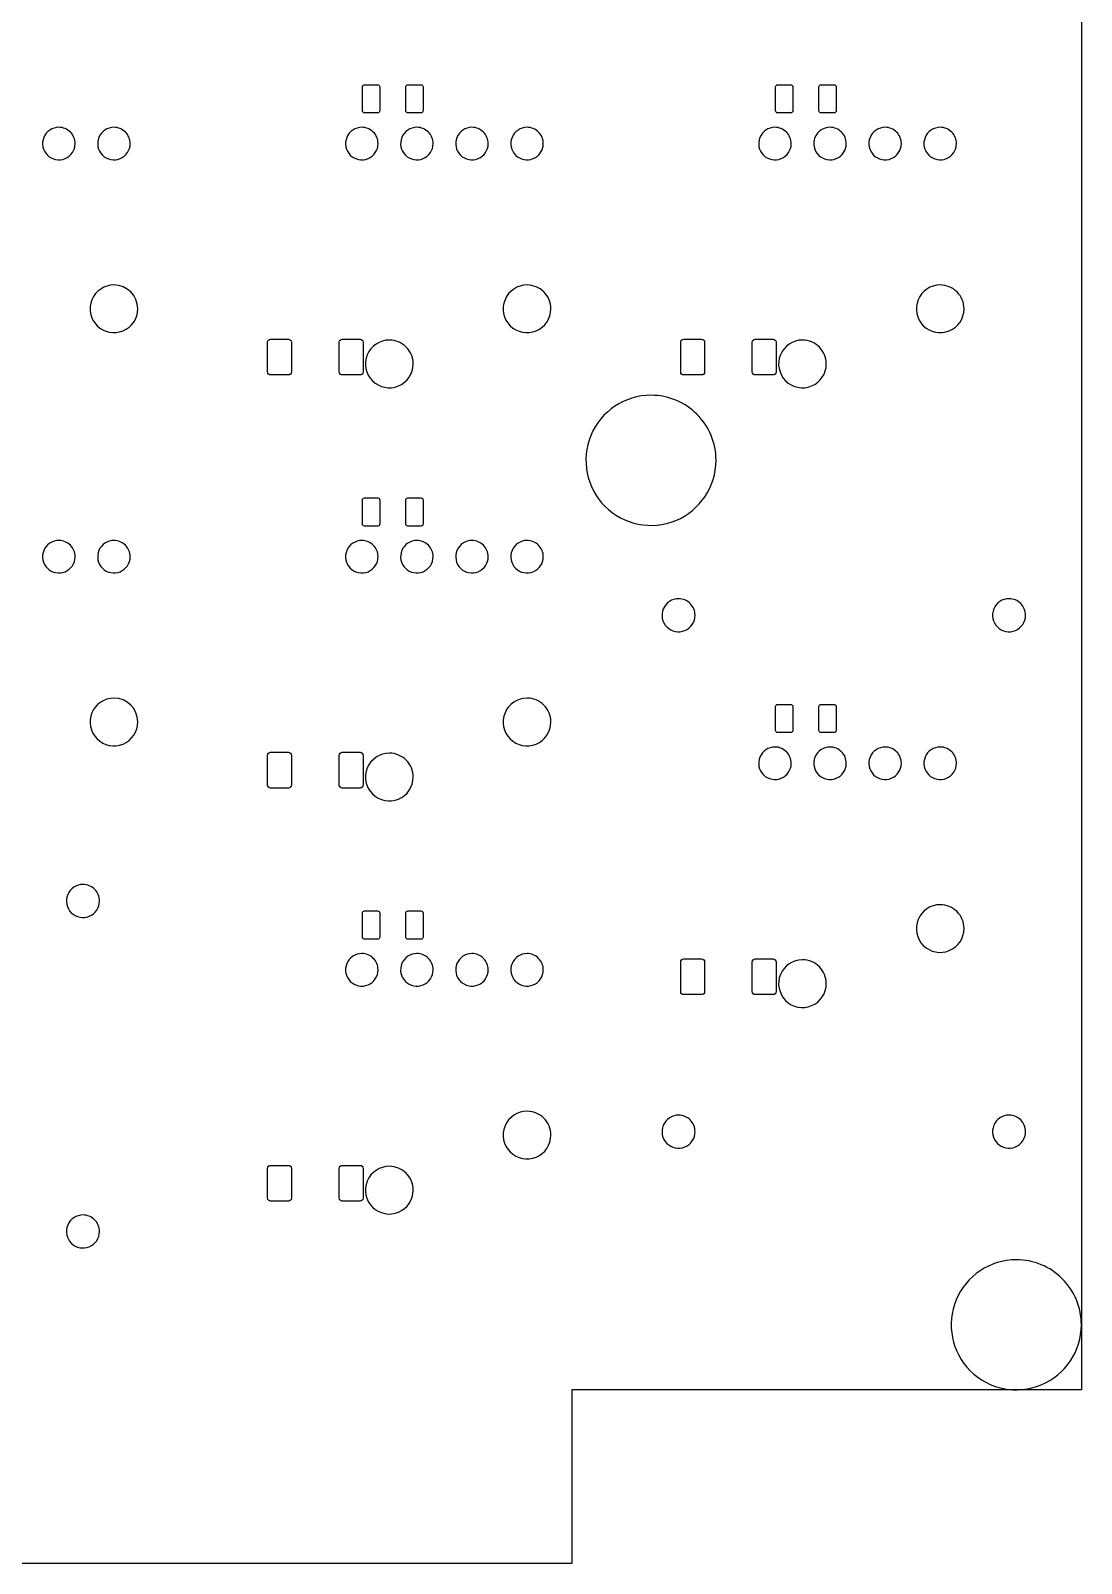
# Model space of a CAD drawing. Extents: x 0 to 449, y -141 to 0.
# Drawn here: x 400.8 to 449.3, y -141.4 to -70.7 of the extents above; entities that cross this region are included whole.
import ezdxf

# ---------------------------------------------------------------- set-up
doc = ezdxf.new("R2010")
doc.units = 0
doc.layers.get('0').update_dxf_attribs({"linetype": 'CONTINUOUS'})

msp = doc.modelspace()

# ---------------------------------------------------------------- linework, layer by layer
at = {"color": 7}
for p, q in [((449.28762, -0.024469), (449.28762, -133.374466)), ((416.13749, -73.293219), (416.14511, -73.254951)), ((416.13749, -74.393219), (416.13749, -73.293219)), ((416.14511, -73.254951), (416.16678, -73.222508)), ((416.16678, -73.222508), (416.19923, -73.200831)), ((416.19923, -73.200831), (416.23749, -73.193219)), ((416.23749, -73.193219), (416.83749, -73.193219)), ((416.83749, -73.193219), (416.87576, -73.200831)), ((416.87576, -73.200831), (416.90821, -73.222508)), ((416.90821, -73.222508), (416.92988, -73.254951)), ((416.92988, -73.254951), (416.93749, -73.293219)), ((416.93749, -73.293219), (416.93749, -74.393219)), ((418.1375, -73.293219), (418.14511, -73.254951)), ((418.1375, -74.393219), (418.1375, -73.293219)), ((418.14511, -73.254951), (418.16679, -73.222508)), ((418.16679, -73.222508), (418.19923, -73.200831)), ((418.19923, -73.200831), (418.2375, -73.193219)), ((418.2375, -73.193219), (418.8375, -73.193219)), ((418.8375, -73.193219), (418.87576, -73.200831)), ((418.87576, -73.200831), (418.90821, -73.222508)), ((418.90821, -73.222508), (418.92988, -73.254951)), ((418.92988, -73.254951), (418.9375, -73.293219)), ((418.9375, -73.293219), (418.9375, -74.393219)), ((435.18749, -73.293219), (435.19511, -73.254951)), ((435.18749, -74.393219), (435.18749, -73.293219)), ((435.19511, -73.254951), (435.21678, -73.222508)), ((435.21678, -73.222508), (435.24923, -73.200831)), ((435.24923, -73.200831), (435.28749, -73.193219)), ((435.28749, -73.193219), (435.88749, -73.193219)), ((435.88749, -73.193219), (435.92576, -73.200831)), ((435.92576, -73.200831), (435.95821, -73.222508)), ((435.95821, -73.222508), (435.97988, -73.254951)), ((435.97988, -73.254951), (435.98749, -73.293219)), ((435.98749, -73.293219), (435.98749, -74.393219)), ((437.1875, -73.293219), (437.19511, -73.254951)), ((437.1875, -74.393219), (437.1875, -73.293219)), ((437.19511, -73.254951), (437.21679, -73.222508)), ((437.21679, -73.222508), (437.24923, -73.200831)), ((437.24923, -73.200831), (437.2875, -73.193219)), ((437.2875, -73.193219), (437.8875, -73.193219)), ((437.8875, -73.193219), (437.92576, -73.200831)), ((437.92576, -73.200831), (437.95821, -73.222508)), ((437.95821, -73.222508), (437.97988, -73.254951)), ((437.97988, -73.254951), (437.9875, -73.293219)), ((437.9875, -73.293219), (437.9875, -74.393219)), ((416.14511, -74.431487), (416.13749, -74.393219)), ((416.16678, -74.46393), (416.14511, -74.431487)), ((416.19923, -74.485607), (416.16678, -74.46393)), ((416.23749, -74.493219), (416.19923, -74.485607)), ((416.83749, -74.493219), (416.23749, -74.493219)), ((416.87576, -74.485607), (416.83749, -74.493219)), ((416.90821, -74.46393), (416.87576, -74.485607)), ((416.92988, -74.431487), (416.90821, -74.46393)), ((416.93749, -74.393219), (416.92988, -74.431487)), ((418.14511, -74.431487), (418.1375, -74.393219)), ((418.16679, -74.46393), (418.14511, -74.431487)), ((418.19923, -74.485607), (418.16679, -74.46393)), ((418.2375, -74.493219), (418.19923, -74.485607)), ((418.8375, -74.493219), (418.2375, -74.493219)), ((418.87576, -74.485607), (418.8375, -74.493219)), ((418.90821, -74.46393), (418.87576, -74.485607)), ((418.92988, -74.431487), (418.90821, -74.46393)), ((418.9375, -74.393219), (418.92988, -74.431487)), ((435.19511, -74.431487), (435.18749, -74.393219)), ((435.21678, -74.46393), (435.19511, -74.431487)), ((435.24923, -74.485607), (435.21678, -74.46393)), ((435.28749, -74.493219), (435.24923, -74.485607)), ((435.88749, -74.493219), (435.28749, -74.493219)), ((435.92576, -74.485607), (435.88749, -74.493219)), ((435.95821, -74.46393), (435.92576, -74.485607)), ((435.97988, -74.431487), (435.95821, -74.46393)), ((435.98749, -74.393219), (435.97988, -74.431487)), ((437.19511, -74.431487), (437.1875, -74.393219)), ((437.21679, -74.46393), (437.19511, -74.431487)), ((437.24923, -74.485607), (437.21679, -74.46393)), ((437.2875, -74.493219), (437.24923, -74.485607)), ((437.8875, -74.493219), (437.2875, -74.493219)), ((437.92576, -74.485607), (437.8875, -74.493219)), ((437.95821, -74.46393), (437.92576, -74.485607)), ((437.97988, -74.431487), (437.95821, -74.46393)), ((437.9875, -74.393219), (437.97988, -74.431487)), ((402.138756, -75.156966), (402.138756, -75.156966)), ((404.678756, -75.156966), (404.678756, -75.156966)), ((416.10874, -75.156966), (416.10874, -75.156966)), ((418.64874, -75.156966), (418.64874, -75.156966)), ((421.18874, -75.156966), (421.18874, -75.156966)), ((423.72874, -75.156966), (423.72874, -75.156966)), ((435.158756, -75.156966), (435.158756, -75.156966)), ((437.698756, -75.156966), (437.698756, -75.156966)), ((440.238756, -75.156966), (440.238756, -75.156966)), ((442.778756, -75.156966), (442.778756, -75.156966)), ((404.678756, -82.426966), (404.678756, -82.426966)), ((423.72874, -82.426966), (423.72874, -82.426966)), ((442.778756, -82.426966), (442.778756, -82.426966)), ((411.76562, -85.061969), (411.77609, -85.00935)), ((411.76562, -86.436969), (411.76562, -85.061969)), ((411.77609, -85.00935), (411.80589, -84.964742)), ((411.80589, -84.964742), (411.8505, -84.934936)), ((411.8505, -84.934936), (411.90312, -84.924469)), ((411.90312, -84.924469), (412.72812, -84.924469)), ((412.72812, -84.924469), (412.78074, -84.934936)), ((412.78074, -84.934936), (412.82535, -84.964742)), ((412.82535, -84.964742), (412.85515, -85.00935)), ((412.85515, -85.00935), (412.86562, -85.061969)), ((412.86562, -85.061969), (412.86562, -86.436969)), ((415.06562, -85.061969), (415.07609, -85.00935)), ((415.06562, -86.436969), (415.06562, -85.061969)), ((415.07609, -85.00935), (415.10589, -84.964742)), ((415.10589, -84.964742), (415.1505, -84.934936)), ((415.1505, -84.934936), (415.20312, -84.924469)), ((415.20312, -84.924469), (416.02812, -84.924469)), ((416.02812, -84.924469), (416.08074, -84.934936)), ((416.08074, -84.934936), (416.12535, -84.964742)), ((416.12535, -84.964742), (416.15515, -85.00935)), ((416.15515, -85.00935), (416.16562, -85.061969)), ((416.16562, -85.061969), (416.16562, -86.436969)), ((417.378756, -84.966966), (417.378756, -84.966966)), ((430.81562, -85.061969), (430.82609, -85.00935)), ((430.81562, -86.436969), (430.81562, -85.061969)), ((430.82609, -85.00935), (430.85589, -84.964742)), ((430.85589, -84.964742), (430.9005, -84.934936)), ((430.9005, -84.934936), (430.95312, -84.924469)), ((430.95312, -84.924469), (431.77812, -84.924469)), ((431.77812, -84.924469), (431.83074, -84.934936)), ((431.83074, -84.934936), (431.87535, -84.964742)), ((431.87535, -84.964742), (431.90515, -85.00935)), ((431.90515, -85.00935), (431.91562, -85.061969)), ((431.91562, -85.061969), (431.91562, -86.436969)), ((434.11562, -85.061969), (434.12609, -85.00935)), ((434.11562, -86.436969), (434.11562, -85.061969)), ((434.12609, -85.00935), (434.15589, -84.964742)), ((434.15589, -84.964742), (434.2005, -84.934936)), ((434.2005, -84.934936), (434.25312, -84.924469)), ((434.25312, -84.924469), (435.07812, -84.924469)), ((435.07812, -84.924469), (435.13074, -84.934936)), ((435.13074, -84.934936), (435.17535, -84.964742)), ((435.17535, -84.964742), (435.20515, -85.00935)), ((435.20515, -85.00935), (435.21562, -85.061969)), ((435.21562, -85.061969), (435.21562, -86.436969)), ((436.42874, -84.966966), (436.42874, -84.966966)), ((411.77609, -86.489588), (411.76562, -86.436969)), ((411.80589, -86.534196), (411.77609, -86.489588)), ((411.8505, -86.564002), (411.80589, -86.534196)), ((411.90312, -86.574469), (411.8505, -86.564002)), ((412.72812, -86.574469), (411.90312, -86.574469)), ((412.78074, -86.564002), (412.72812, -86.574469)), ((412.82535, -86.534196), (412.78074, -86.564002)), ((412.85515, -86.489588), (412.82535, -86.534196)), ((412.86562, -86.436969), (412.85515, -86.489588)), ((415.07609, -86.489588), (415.06562, -86.436969)), ((415.10589, -86.534196), (415.07609, -86.489588)), ((415.1505, -86.564002), (415.10589, -86.534196)), ((415.20312, -86.574469), (415.1505, -86.564002)), ((416.02812, -86.574469), (415.20312, -86.574469)), ((416.08074, -86.564002), (416.02812, -86.574469)), ((416.12535, -86.534196), (416.08074, -86.564002)), ((416.15515, -86.489588), (416.12535, -86.534196)), ((416.16562, -86.436969), (416.15515, -86.489588)), ((430.82609, -86.489588), (430.81562, -86.436969)), ((430.85589, -86.534196), (430.82609, -86.489588)), ((430.9005, -86.564002), (430.85589, -86.534196)), ((430.95312, -86.574469), (430.9005, -86.564002)), ((431.77812, -86.574469), (430.95312, -86.574469)), ((431.83074, -86.564002), (431.77812, -86.574469)), ((431.87535, -86.534196), (431.83074, -86.564002)), ((431.90515, -86.489588), (431.87535, -86.534196)), ((431.91562, -86.436969), (431.90515, -86.489588)), ((434.12609, -86.489588), (434.11562, -86.436969)), ((434.15589, -86.534196), (434.12609, -86.489588)), ((434.2005, -86.564002), (434.15589, -86.534196)), ((434.25312, -86.574469), (434.2005, -86.564002)), ((435.07812, -86.574469), (434.25312, -86.574469)), ((435.13074, -86.564002), (435.07812, -86.574469)), ((435.17535, -86.534196), (435.13074, -86.564002)), ((435.20515, -86.489588), (435.17535, -86.534196)), ((435.21562, -86.436969), (435.20515, -86.489588)), ((429.443748, -87.511966), (429.443748, -87.511966)), ((416.13749, -92.343216), (416.14511, -92.304956)), ((416.13749, -93.443216), (416.13749, -92.343216)), ((416.14511, -92.304956), (416.16678, -92.272506)), ((416.16678, -92.272506), (416.19923, -92.250836)), ((416.19923, -92.250836), (416.23749, -92.243216)), ((416.23749, -92.243216), (416.83749, -92.243216)), ((416.83749, -92.243216), (416.87576, -92.250836)), ((416.87576, -92.250836), (416.90821, -92.272506)), ((416.90821, -92.272506), (416.92988, -92.304956)), ((416.92988, -92.304956), (416.93749, -92.343216)), ((416.93749, -92.343216), (416.93749, -93.443216)), ((418.1375, -92.343216), (418.14511, -92.304956)), ((418.1375, -93.443216), (418.1375, -92.343216)), ((418.14511, -92.304956), (418.16679, -92.272506)), ((418.16679, -92.272506), (418.19923, -92.250836)), ((418.19923, -92.250836), (418.2375, -92.243216)), ((418.2375, -92.243216), (418.8375, -92.243216)), ((418.8375, -92.243216), (418.87576, -92.250836)), ((418.87576, -92.250836), (418.90821, -92.272506)), ((418.90821, -92.272506), (418.92988, -92.304956)), ((418.92988, -92.304956), (418.9375, -92.343216)), ((418.9375, -92.343216), (418.9375, -93.443216)), ((416.14511, -93.481486), (416.13749, -93.443216)), ((416.16678, -93.513926), (416.14511, -93.481486)), ((416.19923, -93.535606), (416.16678, -93.513926)), ((416.23749, -93.543216), (416.19923, -93.535606)), ((416.83749, -93.543216), (416.23749, -93.543216)), ((416.87576, -93.535606), (416.83749, -93.543216)), ((416.90821, -93.513926), (416.87576, -93.535606)), ((416.92988, -93.481486), (416.90821, -93.513926)), ((416.93749, -93.443216), (416.92988, -93.481486)), ((418.14511, -93.481486), (418.1375, -93.443216)), ((418.16679, -93.513926), (418.14511, -93.481486)), ((418.19923, -93.535606), (418.16679, -93.513926)), ((418.2375, -93.543216), (418.19923, -93.535606)), ((418.8375, -93.543216), (418.2375, -93.543216)), ((418.87576, -93.535606), (418.8375, -93.543216)), ((418.90821, -93.513926), (418.87576, -93.535606)), ((418.92988, -93.481486), (418.90821, -93.513926)), ((418.9375, -93.443216), (418.92988, -93.481486)), ((402.138756, -94.206966), (402.138756, -94.206966)), ((404.678756, -94.206966), (404.678756, -94.206966)), ((416.10874, -94.206966), (416.10874, -94.206966)), ((418.64874, -94.206966), (418.64874, -94.206966)), ((421.18874, -94.206966), (421.18874, -94.206966)), ((423.72874, -94.206966), (423.72874, -94.206966)), ((430.713732, -96.893718), (430.713732, -96.893718)), ((445.953732, -96.893718), (445.953732, -96.893718)), ((404.678756, -101.476966), (404.678756, -101.476966)), ((423.72874, -101.476966), (423.72874, -101.476966)), ((435.24923, -101.775836), (435.28749, -101.768216)), ((435.28749, -101.768216), (435.88749, -101.768216)), ((435.88749, -101.768216), (435.92576, -101.775836)), ((437.24923, -101.775836), (437.2875, -101.768216)), ((437.2875, -101.768216), (437.8875, -101.768216)), ((437.8875, -101.768216), (437.92576, -101.775836)), ((435.18749, -101.868216), (435.19511, -101.829956)), ((435.18749, -102.968216), (435.18749, -101.868216)), ((435.19511, -101.829956), (435.21678, -101.797506)), ((435.21678, -101.797506), (435.24923, -101.775836)), ((435.92576, -101.775836), (435.95821, -101.797506)), ((435.95821, -101.797506), (435.97988, -101.829956)), ((435.97988, -101.829956), (435.98749, -101.868216)), ((435.98749, -101.868216), (435.98749, -102.968216)), ((437.1875, -101.868216), (437.19511, -101.829956)), ((437.1875, -102.968216), (437.1875, -101.868216)), ((437.19511, -101.829956), (437.21679, -101.797506)), ((437.21679, -101.797506), (437.24923, -101.775836)), ((437.92576, -101.775836), (437.95821, -101.797506)), ((437.95821, -101.797506), (437.97988, -101.829956)), ((437.97988, -101.829956), (437.9875, -101.868216)), ((437.9875, -101.868216), (437.9875, -102.968216)), ((435.19511, -103.006486), (435.18749, -102.968216)), ((435.21678, -103.038926), (435.19511, -103.006486)), ((435.24923, -103.060606), (435.21678, -103.038926)), ((435.28749, -103.068216), (435.24923, -103.060606)), ((435.88749, -103.068216), (435.28749, -103.068216)), ((435.92576, -103.060606), (435.88749, -103.068216)), ((435.95821, -103.038926), (435.92576, -103.060606)), ((435.97988, -103.006486), (435.95821, -103.038926)), ((435.98749, -102.968216), (435.97988, -103.006486)), ((437.19511, -103.006486), (437.1875, -102.968216)), ((437.21679, -103.038926), (437.19511, -103.006486)), ((437.24923, -103.060606), (437.21679, -103.038926)), ((437.2875, -103.068216), (437.24923, -103.060606)), ((437.8875, -103.068216), (437.2875, -103.068216)), ((437.92576, -103.060606), (437.8875, -103.068216)), ((437.95821, -103.038926), (437.92576, -103.060606)), ((437.97988, -103.006486), (437.95821, -103.038926)), ((437.9875, -102.968216), (437.97988, -103.006486)), ((435.158756, -103.731966), (435.158756, -103.731966)), ((437.698756, -103.731966), (437.698756, -103.731966)), ((440.238756, -103.731966), (440.238756, -103.731966)), ((442.778756, -103.731966), (442.778756, -103.731966)), ((411.76562, -104.111966), (411.77609, -104.059346)), ((411.76562, -105.486966), (411.76562, -104.111966)), ((411.77609, -104.059346), (411.80589, -104.014746)), ((411.80589, -104.014746), (411.8505, -103.984936)), ((411.8505, -103.984936), (411.90312, -103.974466)), ((411.90312, -103.974466), (412.72812, -103.974466)), ((412.72812, -103.974466), (412.78074, -103.984936)), ((412.78074, -103.984936), (412.82535, -104.014746)), ((412.82535, -104.014746), (412.85515, -104.059346)), ((412.85515, -104.059346), (412.86562, -104.111966)), ((412.86562, -104.111966), (412.86562, -105.486966)), ((415.06562, -104.111966), (415.07609, -104.059346)), ((415.06562, -105.486966), (415.06562, -104.111966)), ((415.07609, -104.059346), (415.10589, -104.014746)), ((415.10589, -104.014746), (415.1505, -103.984936)), ((415.1505, -103.984936), (415.20312, -103.974466)), ((415.20312, -103.974466), (416.02812, -103.974466)), ((416.02812, -103.974466), (416.08074, -103.984936)), ((416.08074, -103.984936), (416.12535, -104.014746)), ((416.12535, -104.014746), (416.15515, -104.059346)), ((416.15515, -104.059346), (416.16562, -104.111966)), ((416.16562, -104.111966), (416.16562, -105.486966)), ((417.378756, -104.016966), (417.378756, -104.016966)), ((411.77609, -105.539586), (411.76562, -105.486966)), ((411.80589, -105.584196), (411.77609, -105.539586)), ((411.8505, -105.614006), (411.80589, -105.584196)), ((411.90312, -105.624466), (411.8505, -105.614006)), ((412.72812, -105.624466), (411.90312, -105.624466)), ((412.78074, -105.614006), (412.72812, -105.624466)), ((412.82535, -105.584196), (412.78074, -105.614006)), ((412.85515, -105.539586), (412.82535, -105.584196)), ((412.86562, -105.486966), (412.85515, -105.539586)), ((415.07609, -105.539586), (415.06562, -105.486966)), ((415.10589, -105.584196), (415.07609, -105.539586)), ((415.1505, -105.614006), (415.10589, -105.584196)), ((415.20312, -105.624466), (415.1505, -105.614006)), ((416.02812, -105.624466), (415.20312, -105.624466)), ((416.08074, -105.614006), (416.02812, -105.624466)), ((416.12535, -105.584196), (416.08074, -105.614006)), ((416.15515, -105.539586), (416.12535, -105.584196)), ((416.16562, -105.486966), (416.15515, -105.539586)), ((403.249988, -110.069966), (403.249988, -110.069966)), ((416.13749, -111.393216), (416.14511, -111.354956)), ((416.13749, -112.493216), (416.13749, -111.393216)), ((416.14511, -111.354956), (416.16678, -111.322506)), ((416.16678, -111.322506), (416.19923, -111.300836)), ((416.19923, -111.300836), (416.23749, -111.293216)), ((416.23749, -111.293216), (416.83749, -111.293216)), ((416.83749, -111.293216), (416.87576, -111.300836)), ((416.87576, -111.300836), (416.90821, -111.322506)), ((416.90821, -111.322506), (416.92988, -111.354956)), ((416.92988, -111.354956), (416.93749, -111.393216)), ((416.93749, -111.393216), (416.93749, -112.493216)), ((418.1375, -111.393216), (418.14511, -111.354956)), ((418.1375, -112.493216), (418.1375, -111.393216)), ((418.14511, -111.354956), (418.16679, -111.322506)), ((418.16679, -111.322506), (418.19923, -111.300836)), ((418.19923, -111.300836), (418.2375, -111.293216)), ((418.2375, -111.293216), (418.8375, -111.293216)), ((418.8375, -111.293216), (418.87576, -111.300836)), ((418.87576, -111.300836), (418.90821, -111.322506)), ((418.90821, -111.322506), (418.92988, -111.354956)), ((418.92988, -111.354956), (418.9375, -111.393216)), ((418.9375, -111.393216), (418.9375, -112.493216)), ((442.778756, -111.001966), (442.778756, -111.001966)), ((416.14511, -112.531486), (416.13749, -112.493216)), ((416.16678, -112.563926), (416.14511, -112.531486)), ((416.19923, -112.585606), (416.16678, -112.563926)), ((416.23749, -112.593216), (416.19923, -112.585606)), ((416.83749, -112.593216), (416.23749, -112.593216)), ((416.87576, -112.585606), (416.83749, -112.593216)), ((416.90821, -112.563926), (416.87576, -112.585606)), ((416.92988, -112.531486), (416.90821, -112.563926)), ((416.93749, -112.493216), (416.92988, -112.531486)), ((418.14511, -112.531486), (418.1375, -112.493216)), ((418.16679, -112.563926), (418.14511, -112.531486)), ((418.19923, -112.585606), (418.16679, -112.563926)), ((418.2375, -112.593216), (418.19923, -112.585606)), ((418.8375, -112.593216), (418.2375, -112.593216)), ((418.87576, -112.585606), (418.8375, -112.593216)), ((418.90821, -112.563926), (418.87576, -112.585606)), ((418.92988, -112.531486), (418.90821, -112.563926)), ((418.9375, -112.493216), (418.92988, -112.531486)), ((416.10874, -113.256966), (416.10874, -113.256966)), ((418.64874, -113.256966), (418.64874, -113.256966)), ((421.18874, -113.256966), (421.18874, -113.256966)), ((423.72874, -113.256966), (423.72874, -113.256966)), ((430.81562, -113.636966), (430.82609, -113.584346)), ((430.81562, -115.011966), (430.81562, -113.636966)), ((430.82609, -113.584346), (430.85589, -113.539746)), ((430.85589, -113.539746), (430.9005, -113.509936)), ((430.9005, -113.509936), (430.95312, -113.499466)), ((430.95312, -113.499466), (431.77812, -113.499466)), ((431.77812, -113.499466), (431.83074, -113.509936)), ((431.83074, -113.509936), (431.87535, -113.539746)), ((431.87535, -113.539746), (431.90515, -113.584346)), ((431.90515, -113.584346), (431.91562, -113.636966)), ((431.91562, -113.636966), (431.91562, -115.011966)), ((434.11562, -113.636966), (434.12609, -113.584346)), ((434.11562, -115.011966), (434.11562, -113.636966)), ((434.12609, -113.584346), (434.15589, -113.539746)), ((434.15589, -113.539746), (434.2005, -113.509936)), ((434.2005, -113.509936), (434.25312, -113.499466)), ((434.25312, -113.499466), (435.07812, -113.499466)), ((435.07812, -113.499466), (435.13074, -113.509936)), ((435.13074, -113.509936), (435.17535, -113.539746)), ((435.17535, -113.539746), (435.20515, -113.584346)), ((435.20515, -113.584346), (435.21562, -113.636966)), ((435.21562, -113.636966), (435.21562, -115.011966)), ((436.42874, -113.541966), (436.42874, -113.541966)), ((430.82609, -115.064586), (430.81562, -115.011966)), ((430.85589, -115.109196), (430.82609, -115.064586)), ((430.9005, -115.139006), (430.85589, -115.109196)), ((430.95312, -115.149466), (430.9005, -115.139006)), ((431.77812, -115.149466), (430.95312, -115.149466)), ((431.83074, -115.139006), (431.77812, -115.149466)), ((431.87535, -115.109196), (431.83074, -115.139006)), ((431.90515, -115.064586), (431.87535, -115.109196)), ((431.91562, -115.011966), (431.90515, -115.064586)), ((434.12609, -115.064586), (434.11562, -115.011966)), ((434.15589, -115.109196), (434.12609, -115.064586)), ((434.2005, -115.139006), (434.15589, -115.109196)), ((434.25312, -115.149466), (434.2005, -115.139006)), ((435.07812, -115.149466), (434.25312, -115.149466)), ((435.13074, -115.139006), (435.07812, -115.149466)), ((435.17535, -115.109196), (435.13074, -115.139006)), ((435.20515, -115.064586), (435.17535, -115.109196)), ((435.21562, -115.011966), (435.20515, -115.064586)), ((423.72874, -120.526966), (423.72874, -120.526966)), ((430.713732, -120.706222), (430.713732, -120.706222)), ((445.953732, -120.706222), (445.953732, -120.706222)), ((411.76562, -123.161966), (411.77609, -123.109346)), ((411.76562, -124.536966), (411.76562, -123.161966)), ((411.77609, -123.109346), (411.80589, -123.064746)), ((411.80589, -123.064746), (411.8505, -123.034936)), ((411.8505, -123.034936), (411.90312, -123.024466)), ((411.90312, -123.024466), (412.72812, -123.024466)), ((412.72812, -123.024466), (412.78074, -123.034936)), ((412.78074, -123.034936), (412.82535, -123.064746)), ((412.82535, -123.064746), (412.85515, -123.109346)), ((412.85515, -123.109346), (412.86562, -123.161966)), ((412.86562, -123.161966), (412.86562, -124.536966)), ((415.06562, -123.161966), (415.07609, -123.109346)), ((415.06562, -124.536966), (415.06562, -123.161966)), ((415.07609, -123.109346), (415.10589, -123.064746)), ((415.10589, -123.064746), (415.1505, -123.034936)), ((415.1505, -123.034936), (415.20312, -123.024466)), ((415.20312, -123.024466), (416.02812, -123.024466)), ((416.02812, -123.024466), (416.08074, -123.034936)), ((416.08074, -123.034936), (416.12535, -123.064746)), ((416.12535, -123.064746), (416.15515, -123.109346)), ((416.15515, -123.109346), (416.16562, -123.161966)), ((416.16562, -123.161966), (416.16562, -124.536966)), ((417.378756, -123.066966), (417.378756, -123.066966)), ((411.77609, -124.589586), (411.76562, -124.536966)), ((411.80589, -124.634196), (411.77609, -124.589586)), ((411.8505, -124.664006), (411.80589, -124.634196)), ((411.90312, -124.674466), (411.8505, -124.664006)), ((412.72812, -124.674466), (411.90312, -124.674466)), ((412.78074, -124.664006), (412.72812, -124.674466)), ((412.82535, -124.634196), (412.78074, -124.664006)), ((412.85515, -124.589586), (412.82535, -124.634196)), ((412.86562, -124.536966), (412.85515, -124.589586)), ((415.07609, -124.589586), (415.06562, -124.536966)), ((415.10589, -124.634196), (415.07609, -124.589586)), ((415.1505, -124.664006), (415.10589, -124.634196)), ((415.20312, -124.674466), (415.1505, -124.664006)), ((416.02812, -124.674466), (415.20312, -124.674466)), ((416.08074, -124.664006), (416.02812, -124.674466)), ((416.12535, -124.634196), (416.08074, -124.664006)), ((416.15515, -124.589586), (416.12535, -124.634196)), ((416.16562, -124.536966), (416.15515, -124.589586)), ((403.249988, -125.309966), (403.249988, -125.309966)), ((446.28762, -127.374462), (446.28762, -127.374462)), ((449.28762, -133.374466), (425.78762, -133.374466)), ((425.78762, -133.374466), (425.78762, -141.374466)), ((425.78762, -141.374466), (231.78762, -141.374466))]:
    msp.add_line(p, q, dxfattribs=at)
for points in [[(401.445846, -75.619953), (401.329761, -75.900209), (401.393927, -76.222797), (401.608426, -76.437296)], [(402.138756, -75.156966), (401.835409, -75.156966), (401.561932, -75.339697), (401.445846, -75.619953)], [(402.669086, -75.376635), (402.528434, -75.235983), (402.337668, -75.156966), (402.138756, -75.156966)], [(402.888756, -75.906966), (402.888756, -75.708053), (402.809738, -75.517288), (402.669086, -75.376635)], [(403.985846, -75.619953), (403.869761, -75.900209), (403.933927, -76.222797), (404.148426, -76.437296)], [(404.678756, -75.156966), (404.375409, -75.156966), (404.101932, -75.339697), (403.985846, -75.619953)], [(405.209086, -75.376635), (405.068434, -75.235983), (404.877668, -75.156966), (404.678756, -75.156966)], [(405.428756, -75.906966), (405.428756, -75.708053), (405.349738, -75.517288), (405.209086, -75.376635)], [(415.41583, -75.619953), (415.299745, -75.900209), (415.363911, -76.222797), (415.57841, -76.437296)], [(416.10874, -75.156966), (415.805393, -75.156966), (415.531916, -75.339697), (415.41583, -75.619953)], [(416.63907, -75.376635), (416.498418, -75.235983), (416.307652, -75.156966), (416.10874, -75.156966)], [(416.85874, -75.906966), (416.85874, -75.708053), (416.779722, -75.517288), (416.63907, -75.376635)], [(417.95583, -75.619953), (417.839745, -75.900209), (417.903911, -76.222797), (418.11841, -76.437296)], [(418.64874, -75.156966), (418.345393, -75.156966), (418.071916, -75.339697), (417.95583, -75.619953)], [(419.17907, -75.376635), (419.038418, -75.235983), (418.847652, -75.156966), (418.64874, -75.156966)], [(419.39874, -75.906966), (419.39874, -75.708053), (419.319722, -75.517288), (419.17907, -75.376635)], [(420.49583, -75.619953), (420.379745, -75.900209), (420.443911, -76.222797), (420.65841, -76.437296)], [(421.18874, -75.156966), (420.885393, -75.156966), (420.611916, -75.339697), (420.49583, -75.619953)], [(421.71907, -75.376635), (421.578418, -75.235983), (421.387652, -75.156966), (421.18874, -75.156966)], [(421.93874, -75.906966), (421.93874, -75.708053), (421.859722, -75.517288), (421.71907, -75.376635)], [(423.03583, -75.619953), (422.919745, -75.900209), (422.983911, -76.222797), (423.19841, -76.437296)], [(423.72874, -75.156966), (423.425393, -75.156966), (423.151916, -75.339697), (423.03583, -75.619953)], [(424.25907, -75.376635), (424.118418, -75.235983), (423.927652, -75.156966), (423.72874, -75.156966)], [(424.47874, -75.906966), (424.47874, -75.708053), (424.399722, -75.517288), (424.25907, -75.376635)], [(434.465846, -75.619953), (434.349761, -75.900209), (434.413927, -76.222797), (434.628426, -76.437296)], [(435.158756, -75.156966), (434.855409, -75.156966), (434.581932, -75.339697), (434.465846, -75.619953)], [(435.689086, -75.376635), (435.548434, -75.235983), (435.357668, -75.156966), (435.158756, -75.156966)], [(435.908756, -75.906966), (435.908756, -75.708053), (435.829738, -75.517288), (435.689086, -75.376635)], [(437.005846, -75.619953), (436.889761, -75.900209), (436.953927, -76.222797), (437.168426, -76.437296)], [(437.698756, -75.156966), (437.395409, -75.156966), (437.121932, -75.339697), (437.005846, -75.619953)], [(438.229086, -75.376635), (438.088434, -75.235983), (437.897668, -75.156966), (437.698756, -75.156966)], [(438.448756, -75.906966), (438.448756, -75.708053), (438.369738, -75.517288), (438.229086, -75.376635)], [(439.545846, -75.619953), (439.429761, -75.900209), (439.493927, -76.222797), (439.708426, -76.437296)], [(440.238756, -75.156966), (439.935409, -75.156966), (439.661932, -75.339697), (439.545846, -75.619953)], [(440.769086, -75.376635), (440.628434, -75.235983), (440.437668, -75.156966), (440.238756, -75.156966)], [(440.988756, -75.906966), (440.988756, -75.708053), (440.909738, -75.517288), (440.769086, -75.376635)], [(442.085846, -75.619953), (441.969761, -75.900209), (442.033927, -76.222797), (442.248426, -76.437296)], [(442.778756, -75.156966), (442.475409, -75.156966), (442.201932, -75.339697), (442.085846, -75.619953)], [(443.309086, -75.376635), (443.168434, -75.235983), (442.977668, -75.156966), (442.778756, -75.156966)], [(443.528756, -75.906966), (443.528756, -75.708053), (443.449738, -75.517288), (443.309086, -75.376635)], [(402.425769, -76.599875), (402.706024, -76.483789), (402.888756, -76.210312), (402.888756, -75.906966)], [(404.965769, -76.599875), (405.246024, -76.483789), (405.428756, -76.210312), (405.428756, -75.906966)], [(416.395753, -76.599875), (416.676008, -76.483789), (416.85874, -76.210312), (416.85874, -75.906966)], [(418.935753, -76.599875), (419.216008, -76.483789), (419.39874, -76.210312), (419.39874, -75.906966)], [(421.475753, -76.599875), (421.756008, -76.483789), (421.93874, -76.210312), (421.93874, -75.906966)], [(424.015753, -76.599875), (424.296008, -76.483789), (424.47874, -76.210312), (424.47874, -75.906966)], [(435.445769, -76.599875), (435.726024, -76.483789), (435.908756, -76.210312), (435.908756, -75.906966)], [(437.985769, -76.599875), (438.266024, -76.483789), (438.448756, -76.210312), (438.448756, -75.906966)], [(440.525769, -76.599875), (440.806024, -76.483789), (440.988756, -76.210312), (440.988756, -75.906966)], [(443.065769, -76.599875), (443.346024, -76.483789), (443.528756, -76.210312), (443.528756, -75.906966)], [(401.608426, -76.437296), (401.822924, -76.651794), (402.145513, -76.715961), (402.425769, -76.599875)], [(404.148426, -76.437296), (404.362924, -76.651794), (404.685513, -76.715961), (404.965769, -76.599875)], [(415.57841, -76.437296), (415.792908, -76.651794), (416.115497, -76.715961), (416.395753, -76.599875)], [(418.11841, -76.437296), (418.332908, -76.651794), (418.655497, -76.715961), (418.935753, -76.599875)], [(420.65841, -76.437296), (420.872908, -76.651794), (421.195497, -76.715961), (421.475753, -76.599875)], [(423.19841, -76.437296), (423.412908, -76.651794), (423.735497, -76.715961), (424.015753, -76.599875)], [(434.628426, -76.437296), (434.842924, -76.651794), (435.165513, -76.715961), (435.445769, -76.599875)], [(437.168426, -76.437296), (437.382924, -76.651794), (437.705513, -76.715961), (437.985769, -76.599875)], [(439.708426, -76.437296), (439.922924, -76.651794), (440.245513, -76.715961), (440.525769, -76.599875)], [(442.248426, -76.437296), (442.462924, -76.651794), (442.785513, -76.715961), (443.065769, -76.599875)], [(404.678756, -82.426966), (404.233848, -82.426966), (403.832748, -82.694972), (403.662489, -83.106014)], [(405.778756, -83.526966), (405.778756, -82.919452), (405.286269, -82.426966), (404.678756, -82.426966)], [(423.72874, -82.426966), (423.283832, -82.426966), (422.882732, -82.694972), (422.712473, -83.106014)], [(424.506557, -82.749148), (424.300267, -82.542858), (424.020478, -82.426966), (423.72874, -82.426966)], [(442.778756, -82.426966), (442.333848, -82.426966), (441.932748, -82.694972), (441.762489, -83.106014)], [(443.556573, -82.749148), (443.350283, -82.542858), (443.070494, -82.426966), (442.778756, -82.426966)], [(403.662489, -83.106014), (403.492229, -83.517056), (403.586341, -83.990185), (403.900939, -84.304783)], [(422.712473, -83.106014), (422.542213, -83.517056), (422.636325, -83.990185), (422.950923, -84.304783)], [(424.82874, -83.526966), (424.82874, -83.235227), (424.712847, -82.955438), (424.506557, -82.749148)], [(441.762489, -83.106014), (441.592229, -83.517056), (441.686341, -83.990185), (442.000939, -84.304783)], [(443.878756, -83.526966), (443.878756, -83.235227), (443.762863, -82.955438), (443.556573, -82.749148)], [(405.099708, -84.543233), (405.51075, -84.372974), (405.778756, -83.971874), (405.778756, -83.526966)], [(424.149692, -84.543233), (424.560734, -84.372974), (424.82874, -83.971874), (424.82874, -83.526966)], [(443.199708, -84.543233), (443.61075, -84.372974), (443.878756, -83.971874), (443.878756, -83.526966)], [(403.900939, -84.304783), (404.215536, -84.619381), (404.688666, -84.713492), (405.099708, -84.543233)], [(422.950923, -84.304783), (423.26552, -84.619381), (423.73865, -84.713492), (424.149692, -84.543233)], [(442.000939, -84.304783), (442.315536, -84.619381), (442.788666, -84.713492), (443.199708, -84.543233)], [(417.378756, -84.966966), (416.933848, -84.966966), (416.532748, -85.234972), (416.362489, -85.646014)], [(418.156573, -85.289148), (417.950283, -85.082858), (417.670494, -84.966966), (417.378756, -84.966966)], [(418.478756, -86.066966), (418.478756, -85.775227), (418.362863, -85.495438), (418.156573, -85.289148)], [(436.42874, -84.966966), (435.983832, -84.966966), (435.582732, -85.234972), (435.412473, -85.646014)], [(437.206557, -85.289148), (437.000267, -85.082858), (436.720478, -84.966966), (436.42874, -84.966966)], [(437.52874, -86.066966), (437.52874, -85.775227), (437.412847, -85.495438), (437.206557, -85.289148)], [(416.362489, -85.646014), (416.192229, -86.057056), (416.286341, -86.530185), (416.600939, -86.844783)], [(417.799708, -87.083233), (418.21075, -86.912974), (418.478756, -86.511874), (418.478756, -86.066966)], [(435.412473, -85.646014), (435.242213, -86.057056), (435.336325, -86.530185), (435.650923, -86.844783)], [(436.849692, -87.083233), (437.260734, -86.912974), (437.52874, -86.511874), (437.52874, -86.066966)], [(416.600939, -86.844783), (416.915536, -87.159381), (417.388666, -87.253492), (417.799708, -87.083233)], [(435.650923, -86.844783), (435.96552, -87.159381), (436.43865, -87.253492), (436.849692, -87.083233)], [(429.443748, -87.511966), (428.230361, -87.511966), (427.136452, -88.242892), (426.672109, -89.363915)], [(431.565068, -88.390645), (431.002459, -87.828036), (430.239397, -87.511966), (429.443748, -87.511966)], [(432.443748, -90.511966), (432.443748, -89.716316), (432.127677, -88.953254), (431.565068, -88.390645)], [(426.672109, -89.363915), (426.207766, -90.484938), (426.464434, -91.775292), (427.322428, -92.633286)], [(430.591798, -93.283604), (431.712821, -92.819261), (432.443748, -91.725352), (432.443748, -90.511966)], [(427.322428, -92.633286), (428.180422, -93.49128), (429.470775, -93.747947), (430.591798, -93.283604)], [(401.445846, -94.669953), (401.329761, -94.950209), (401.393927, -95.272797), (401.608426, -95.487296)], [(402.138756, -94.206966), (401.835409, -94.206966), (401.561932, -94.389697), (401.445846, -94.669953)], [(402.669086, -94.426635), (402.528434, -94.285983), (402.337668, -94.206966), (402.138756, -94.206966)], [(402.888756, -94.956966), (402.888756, -94.758053), (402.809738, -94.567288), (402.669086, -94.426635)], [(403.985846, -94.669953), (403.869761, -94.950209), (403.933927, -95.272797), (404.148426, -95.487296)], [(404.678756, -94.206966), (404.375409, -94.206966), (404.101932, -94.389697), (403.985846, -94.669953)], [(405.209086, -94.426635), (405.068434, -94.285983), (404.877668, -94.206966), (404.678756, -94.206966)], [(405.428756, -94.956966), (405.428756, -94.758053), (405.349738, -94.567288), (405.209086, -94.426635)], [(415.41583, -94.669953), (415.299745, -94.950209), (415.363911, -95.272797), (415.57841, -95.487296)], [(416.10874, -94.206966), (415.805393, -94.206966), (415.531916, -94.389697), (415.41583, -94.669953)], [(416.63907, -94.426635), (416.498418, -94.285983), (416.307652, -94.206966), (416.10874, -94.206966)], [(416.85874, -94.956966), (416.85874, -94.758053), (416.779722, -94.567288), (416.63907, -94.426635)], [(417.95583, -94.669953), (417.839745, -94.950209), (417.903911, -95.272797), (418.11841, -95.487296)], [(418.64874, -94.206966), (418.345393, -94.206966), (418.071916, -94.389697), (417.95583, -94.669953)], [(419.17907, -94.426635), (419.038418, -94.285983), (418.847652, -94.206966), (418.64874, -94.206966)], [(419.39874, -94.956966), (419.39874, -94.758053), (419.319722, -94.567288), (419.17907, -94.426635)], [(420.49583, -94.669953), (420.379745, -94.950209), (420.443911, -95.272797), (420.65841, -95.487296)], [(421.18874, -94.206966), (420.885393, -94.206966), (420.611916, -94.389697), (420.49583, -94.669953)], [(421.71907, -94.426635), (421.578418, -94.285983), (421.387652, -94.206966), (421.18874, -94.206966)], [(421.93874, -94.956966), (421.93874, -94.758053), (421.859722, -94.567288), (421.71907, -94.426635)], [(423.03583, -94.669953), (422.919745, -94.950209), (422.983911, -95.272797), (423.19841, -95.487296)], [(423.72874, -94.206966), (423.425393, -94.206966), (423.151916, -94.389697), (423.03583, -94.669953)], [(424.25907, -94.426635), (424.118418, -94.285983), (423.927652, -94.206966), (423.72874, -94.206966)], [(424.47874, -94.956966), (424.47874, -94.758053), (424.399722, -94.567288), (424.25907, -94.426635)], [(402.425769, -95.649875), (402.706024, -95.533789), (402.888756, -95.260312), (402.888756, -94.956966)], [(404.965769, -95.649875), (405.246024, -95.533789), (405.428756, -95.260312), (405.428756, -94.956966)], [(416.395753, -95.649875), (416.676008, -95.533789), (416.85874, -95.260312), (416.85874, -94.956966)], [(418.935753, -95.649875), (419.216008, -95.533789), (419.39874, -95.260312), (419.39874, -94.956966)], [(421.475753, -95.649875), (421.756008, -95.533789), (421.93874, -95.260312), (421.93874, -94.956966)], [(424.015753, -95.649875), (424.296008, -95.533789), (424.47874, -95.260312), (424.47874, -94.956966)], [(401.608426, -95.487296), (401.822924, -95.701794), (402.145513, -95.765961), (402.425769, -95.649875)], [(404.148426, -95.487296), (404.362924, -95.701794), (404.685513, -95.765961), (404.965769, -95.649875)], [(415.57841, -95.487296), (415.792908, -95.701794), (416.115497, -95.765961), (416.395753, -95.649875)], [(418.11841, -95.487296), (418.332908, -95.701794), (418.655497, -95.765961), (418.935753, -95.649875)], [(420.65841, -95.487296), (420.872908, -95.701794), (421.195497, -95.765961), (421.475753, -95.649875)], [(423.19841, -95.487296), (423.412908, -95.701794), (423.735497, -95.765961), (424.015753, -95.649875)], [(430.009736, -97.364113), (429.891793, -97.648853), (429.956986, -97.976602), (430.174917, -98.194533)], [(430.713732, -96.893718), (430.405532, -96.893718), (430.127679, -97.079373), (430.009736, -97.364113)], [(431.252547, -97.116902), (431.109645, -96.973999), (430.915827, -96.893718), (430.713732, -96.893718)], [(431.475732, -97.655718), (431.475732, -97.453623), (431.39545, -97.259805), (431.252547, -97.116902)], [(445.249736, -97.364113), (445.131793, -97.648853), (445.196986, -97.976602), (445.414917, -98.194533)], [(445.953732, -96.893718), (445.645532, -96.893718), (445.367679, -97.079373), (445.249736, -97.364113)], [(446.492547, -97.116902), (446.349645, -96.973999), (446.155827, -96.893718), (445.953732, -96.893718)], [(446.715732, -97.655718), (446.715732, -97.453623), (446.63545, -97.259805), (446.492547, -97.116902)], [(430.174917, -98.194533), (430.392847, -98.412463), (430.720597, -98.477657), (431.005337, -98.359714)], [(431.005337, -98.359714), (431.290077, -98.241771), (431.475732, -97.963918), (431.475732, -97.655718)], [(445.414917, -98.194533), (445.632847, -98.412463), (445.960597, -98.477657), (446.245337, -98.359714)], [(446.245337, -98.359714), (446.530077, -98.241771), (446.715732, -97.963918), (446.715732, -97.655718)], [(404.678756, -101.476966), (404.233848, -101.476966), (403.832748, -101.744972), (403.662489, -102.156014)], [(405.778756, -102.576966), (405.778756, -101.969452), (405.286269, -101.476966), (404.678756, -101.476966)], [(423.72874, -101.476966), (423.283832, -101.476966), (422.882732, -101.744972), (422.712473, -102.156014)], [(424.506557, -101.799148), (424.300267, -101.592858), (424.020478, -101.476966), (423.72874, -101.476966)], [(403.662489, -102.156014), (403.492229, -102.567056), (403.586341, -103.040185), (403.900939, -103.354783)], [(422.712473, -102.156014), (422.542213, -102.567056), (422.636325, -103.040185), (422.950923, -103.354783)], [(424.82874, -102.576966), (424.82874, -102.285227), (424.712847, -102.005438), (424.506557, -101.799148)], [(405.099708, -103.593233), (405.51075, -103.422974), (405.778756, -103.021874), (405.778756, -102.576966)], [(424.149692, -103.593233), (424.560734, -103.422974), (424.82874, -103.021874), (424.82874, -102.576966)], [(403.900939, -103.354783), (404.215536, -103.669381), (404.688666, -103.763492), (405.099708, -103.593233)], [(422.950923, -103.354783), (423.26552, -103.669381), (423.73865, -103.763492), (424.149692, -103.593233)], [(435.158756, -103.731966), (434.855409, -103.731966), (434.581932, -103.914697), (434.465846, -104.194953)], [(435.689086, -103.951635), (435.548434, -103.810983), (435.357668, -103.731966), (435.158756, -103.731966)], [(437.698756, -103.731966), (437.395409, -103.731966), (437.121932, -103.914697), (437.005846, -104.194953)], [(438.229086, -103.951635), (438.088434, -103.810983), (437.897668, -103.731966), (437.698756, -103.731966)], [(440.238756, -103.731966), (439.935409, -103.731966), (439.661932, -103.914697), (439.545846, -104.194953)], [(440.769086, -103.951635), (440.628434, -103.810983), (440.437668, -103.731966), (440.238756, -103.731966)], [(442.778756, -103.731966), (442.475409, -103.731966), (442.201932, -103.914697), (442.085846, -104.194953)], [(443.309086, -103.951635), (443.168434, -103.810983), (442.977668, -103.731966), (442.778756, -103.731966)], [(417.378756, -104.016966), (416.933848, -104.016966), (416.532748, -104.284972), (416.362489, -104.696014)], [(418.156573, -104.339148), (417.950283, -104.132858), (417.670494, -104.016966), (417.378756, -104.016966)], [(418.478756, -105.116966), (418.478756, -104.825227), (418.362863, -104.545438), (418.156573, -104.339148)], [(434.465846, -104.194953), (434.349761, -104.475209), (434.413927, -104.797797), (434.628426, -105.012296)], [(435.445769, -105.174875), (435.726024, -105.058789), (435.908756, -104.785312), (435.908756, -104.481966)], [(435.908756, -104.481966), (435.908756, -104.283053), (435.829738, -104.092288), (435.689086, -103.951635)], [(437.005846, -104.194953), (436.889761, -104.475209), (436.953927, -104.797797), (437.168426, -105.012296)], [(437.985769, -105.174875), (438.266024, -105.058789), (438.448756, -104.785312), (438.448756, -104.481966)], [(438.448756, -104.481966), (438.448756, -104.283053), (438.369738, -104.092288), (438.229086, -103.951635)], [(439.545846, -104.194953), (439.429761, -104.475209), (439.493927, -104.797797), (439.708426, -105.012296)], [(440.525769, -105.174875), (440.806024, -105.058789), (440.988756, -104.785312), (440.988756, -104.481966)], [(440.988756, -104.481966), (440.988756, -104.283053), (440.909738, -104.092288), (440.769086, -103.951635)], [(442.085846, -104.194953), (441.969761, -104.475209), (442.033927, -104.797797), (442.248426, -105.012296)], [(443.065769, -105.174875), (443.346024, -105.058789), (443.528756, -104.785312), (443.528756, -104.481966)], [(443.528756, -104.481966), (443.528756, -104.283053), (443.449738, -104.092288), (443.309086, -103.951635)], [(416.362489, -104.696014), (416.192229, -105.107056), (416.286341, -105.580185), (416.600939, -105.894783)], [(417.799708, -106.133233), (418.21075, -105.962974), (418.478756, -105.561874), (418.478756, -105.116966)], [(434.628426, -105.012296), (434.842924, -105.226794), (435.165513, -105.290961), (435.445769, -105.174875)], [(437.168426, -105.012296), (437.382924, -105.226794), (437.705513, -105.290961), (437.985769, -105.174875)], [(439.708426, -105.012296), (439.922924, -105.226794), (440.245513, -105.290961), (440.525769, -105.174875)], [(442.248426, -105.012296), (442.462924, -105.226794), (442.785513, -105.290961), (443.065769, -105.174875)], [(416.600939, -105.894783), (416.915536, -106.209381), (417.388666, -106.303492), (417.799708, -106.133233)], [(403.249988, -110.069966), (402.941788, -110.069966), (402.663935, -110.255621), (402.545992, -110.540361)], [(403.788803, -110.29315), (403.645901, -110.150247), (403.452083, -110.069966), (403.249988, -110.069966)], [(402.545992, -110.540361), (402.428049, -110.825101), (402.493242, -111.15285), (402.711173, -111.370781)], [(403.541593, -111.535962), (403.826333, -111.418019), (404.011988, -111.140166), (404.011988, -110.831966)], [(404.011988, -110.831966), (404.011988, -110.629871), (403.931706, -110.436053), (403.788803, -110.29315)], [(402.711173, -111.370781), (402.929103, -111.588711), (403.256853, -111.653905), (403.541593, -111.535962)], [(442.778756, -111.001966), (442.333848, -111.001966), (441.932748, -111.269972), (441.762489, -111.681014)], [(443.556573, -111.324148), (443.350283, -111.117858), (443.070494, -111.001966), (442.778756, -111.001966)], [(443.878756, -112.101966), (443.878756, -111.810227), (443.762863, -111.530438), (443.556573, -111.324148)], [(441.762489, -111.681014), (441.592229, -112.092056), (441.686341, -112.565185), (442.000939, -112.879783)], [(443.199708, -113.118233), (443.61075, -112.947974), (443.878756, -112.546874), (443.878756, -112.101966)], [(442.000939, -112.879783), (442.315536, -113.194381), (442.788666, -113.288492), (443.199708, -113.118233)], [(415.41583, -113.719953), (415.299745, -114.000209), (415.363911, -114.322797), (415.57841, -114.537296)], [(416.10874, -113.256966), (415.805393, -113.256966), (415.531916, -113.439697), (415.41583, -113.719953)], [(416.63907, -113.476635), (416.498418, -113.335983), (416.307652, -113.256966), (416.10874, -113.256966)], [(416.85874, -114.006966), (416.85874, -113.808053), (416.779722, -113.617288), (416.63907, -113.476635)], [(417.95583, -113.719953), (417.839745, -114.000209), (417.903911, -114.322797), (418.11841, -114.537296)], [(418.64874, -113.256966), (418.345393, -113.256966), (418.071916, -113.439697), (417.95583, -113.719953)], [(419.17907, -113.476635), (419.038418, -113.335983), (418.847652, -113.256966), (418.64874, -113.256966)], [(419.39874, -114.006966), (419.39874, -113.808053), (419.319722, -113.617288), (419.17907, -113.476635)], [(420.49583, -113.719953), (420.379745, -114.000209), (420.443911, -114.322797), (420.65841, -114.537296)], [(421.18874, -113.256966), (420.885393, -113.256966), (420.611916, -113.439697), (420.49583, -113.719953)], [(421.71907, -113.476635), (421.578418, -113.335983), (421.387652, -113.256966), (421.18874, -113.256966)], [(421.93874, -114.006966), (421.93874, -113.808053), (421.859722, -113.617288), (421.71907, -113.476635)], [(423.03583, -113.719953), (422.919745, -114.000209), (422.983911, -114.322797), (423.19841, -114.537296)], [(423.72874, -113.256966), (423.425393, -113.256966), (423.151916, -113.439697), (423.03583, -113.719953)], [(424.25907, -113.476635), (424.118418, -113.335983), (423.927652, -113.256966), (423.72874, -113.256966)], [(424.47874, -114.006966), (424.47874, -113.808053), (424.399722, -113.617288), (424.25907, -113.476635)], [(436.42874, -113.541966), (435.983832, -113.541966), (435.582732, -113.809972), (435.412473, -114.221014)], [(437.206557, -113.864148), (437.000267, -113.657858), (436.720478, -113.541966), (436.42874, -113.541966)], [(416.395753, -114.699875), (416.676008, -114.583789), (416.85874, -114.310312), (416.85874, -114.006966)], [(418.935753, -114.699875), (419.216008, -114.583789), (419.39874, -114.310312), (419.39874, -114.006966)], [(421.475753, -114.699875), (421.756008, -114.583789), (421.93874, -114.310312), (421.93874, -114.006966)], [(424.015753, -114.699875), (424.296008, -114.583789), (424.47874, -114.310312), (424.47874, -114.006966)], [(435.412473, -114.221014), (435.242213, -114.632056), (435.336325, -115.105185), (435.650923, -115.419783)], [(437.52874, -114.641966), (437.52874, -114.350227), (437.412847, -114.070438), (437.206557, -113.864148)], [(415.57841, -114.537296), (415.792908, -114.751794), (416.115497, -114.815961), (416.395753, -114.699875)], [(418.11841, -114.537296), (418.332908, -114.751794), (418.655497, -114.815961), (418.935753, -114.699875)], [(420.65841, -114.537296), (420.872908, -114.751794), (421.195497, -114.815961), (421.475753, -114.699875)], [(423.19841, -114.537296), (423.412908, -114.751794), (423.735497, -114.815961), (424.015753, -114.699875)], [(436.849692, -115.658233), (437.260734, -115.487974), (437.52874, -115.086874), (437.52874, -114.641966)], [(435.650923, -115.419783), (435.96552, -115.734381), (436.43865, -115.828492), (436.849692, -115.658233)], [(423.72874, -120.526966), (423.283832, -120.526966), (422.882732, -120.794972), (422.712473, -121.206014)], [(424.506557, -120.849148), (424.300267, -120.642858), (424.020478, -120.526966), (423.72874, -120.526966)], [(424.82874, -121.626966), (424.82874, -121.335227), (424.712847, -121.055438), (424.506557, -120.849148)], [(430.713732, -120.706222), (430.405532, -120.706222), (430.127679, -120.891877), (430.009736, -121.176617)], [(431.252547, -120.929406), (431.109645, -120.786503), (430.915827, -120.706222), (430.713732, -120.706222)], [(445.953732, -120.706222), (445.645532, -120.706222), (445.367679, -120.891877), (445.249736, -121.176617)], [(446.492547, -120.929406), (446.349645, -120.786503), (446.155827, -120.706222), (445.953732, -120.706222)], [(422.712473, -121.206014), (422.542213, -121.617056), (422.636325, -122.090185), (422.950923, -122.404783)], [(430.009736, -121.176617), (429.891793, -121.461357), (429.956986, -121.789106), (430.174917, -122.007037)], [(431.005337, -122.172218), (431.290077, -122.054275), (431.475732, -121.776422), (431.475732, -121.468222)], [(431.475732, -121.468222), (431.475732, -121.266127), (431.39545, -121.072309), (431.252547, -120.929406)], [(445.249736, -121.176617), (445.131793, -121.461357), (445.196986, -121.789106), (445.414917, -122.007037)], [(446.245337, -122.172218), (446.530077, -122.054275), (446.715732, -121.776422), (446.715732, -121.468222)], [(446.715732, -121.468222), (446.715732, -121.266127), (446.63545, -121.072309), (446.492547, -120.929406)], [(424.149692, -122.643233), (424.560734, -122.472974), (424.82874, -122.071874), (424.82874, -121.626966)], [(430.174917, -122.007037), (430.392847, -122.224967), (430.720597, -122.290161), (431.005337, -122.172218)], [(445.414917, -122.007037), (445.632847, -122.224967), (445.960597, -122.290161), (446.245337, -122.172218)], [(422.950923, -122.404783), (423.26552, -122.719381), (423.73865, -122.813492), (424.149692, -122.643233)], [(417.378756, -123.066966), (416.933848, -123.066966), (416.532748, -123.334972), (416.362489, -123.746014)], [(418.156573, -123.389148), (417.950283, -123.182858), (417.670494, -123.066966), (417.378756, -123.066966)], [(418.478756, -124.166966), (418.478756, -123.875227), (418.362863, -123.595438), (418.156573, -123.389148)], [(416.362489, -123.746014), (416.192229, -124.157056), (416.286341, -124.630185), (416.600939, -124.944783)], [(417.799708, -125.183233), (418.21075, -125.012974), (418.478756, -124.611874), (418.478756, -124.166966)], [(416.600939, -124.944783), (416.915536, -125.259381), (417.388666, -125.353492), (417.799708, -125.183233)], [(402.545992, -125.780361), (402.428049, -126.065101), (402.493242, -126.39285), (402.711173, -126.610781)], [(403.249988, -125.309966), (402.941788, -125.309966), (402.663935, -125.495621), (402.545992, -125.780361)], [(403.788803, -125.53315), (403.645901, -125.390247), (403.452083, -125.309966), (403.249988, -125.309966)], [(404.011988, -126.071966), (404.011988, -125.869871), (403.931706, -125.676053), (403.788803, -125.53315)], [(403.541593, -126.775962), (403.826333, -126.658019), (404.011988, -126.380166), (404.011988, -126.071966)], [(402.711173, -126.610781), (402.929103, -126.828711), (403.256853, -126.893905), (403.541593, -126.775962)], [(446.28762, -127.374462), (445.074233, -127.374462), (443.980324, -128.105388), (443.515981, -129.226411)], [(448.40894, -128.253141), (447.846331, -127.690532), (447.083269, -127.374462), (446.28762, -127.374462)], [(449.28762, -130.374462), (449.28762, -129.578812), (448.971549, -128.81575), (448.40894, -128.253141)], [(443.515981, -129.226411), (443.051638, -130.347434), (443.308306, -131.637788), (444.1663, -132.495782)], [(447.43567, -133.1461), (448.556693, -132.681757), (449.28762, -131.587848), (449.28762, -130.374462)], [(444.1663, -132.495782), (445.024294, -133.353776), (446.314647, -133.610443), (447.43567, -133.1461)]]:
    msp.add_open_spline(points, degree=3, dxfattribs=at)

doc.saveas('drawing.dxf')
